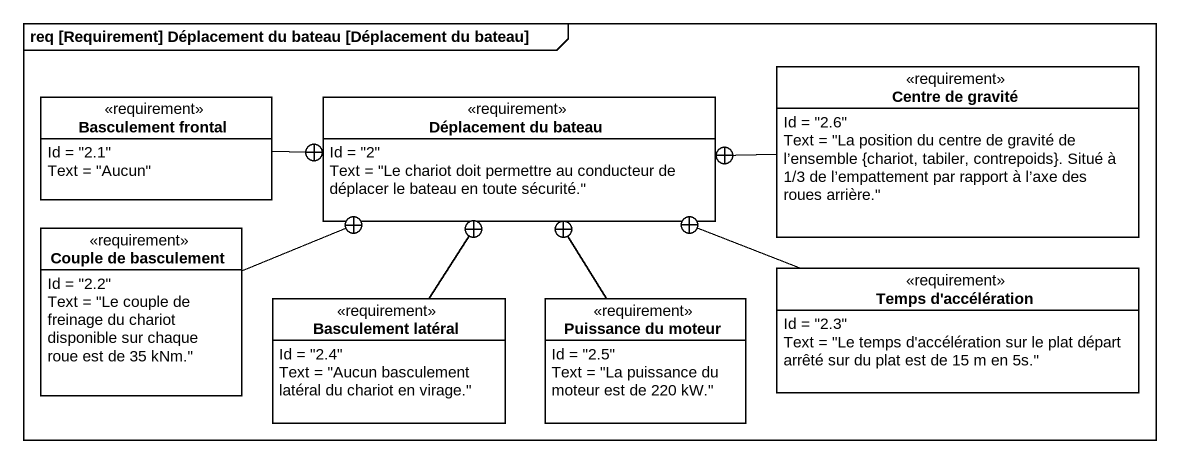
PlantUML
@startuml
mainframe req [Requirement] Déplacement du bateau [Déplacement du bateau]
hide circle
hide empty members
class "Centre de gravité" as Centre_de_gravité <<requirement>> {
  Id = "2.6"
  Text = "La position du centre de gravité de l’ensemble {chariot, tabiler, contrepoids}. Situé à 1/3 de l’empattement par rapport à l’axe des roues arrière."
}
class "Basculement frontal" as Basculement_frontal <<requirement>> {
  Id = "2.1"
  Text = "Aucun"
}
class "Déplacement du bateau" as Déplacement_du_bateau <<requirement>> {
  Id = "2"
  Text = "Le chariot doit permettre au conducteur de déplacer le bateau en toute sécurité."
}
class "Couple de basculement" as Couple_de_basculement <<requirement>> {
  Id = "2.2"
  Text = "Le couple de freinage du chariot disponible sur chaque roue est de 35 kNm."
}
class "Temps d'accélération" as Temps_d_accélération <<requirement>> {
  Id = "2.3"
  Text = "Le temps d'accélération sur le plat départ arrêté sur du plat est de 15 m en 5s."
}
class "Basculement latéral" as Basculement_latéral <<requirement>> {
  Id = "2.4"
  Text = "Aucun basculement latéral du chariot en virage."
}
class "Puissance du moteur" as Puissance_du_moteur <<requirement>> {
  Id = "2.5"
  Text = "La puissance du moteur est de 220 kW."
}
Centre_de_gravité -left-+ Déplacement_du_bateau
Basculement_frontal -right-+ Déplacement_du_bateau
Couple_de_basculement -right-+ Déplacement_du_bateau
Temps_d_accélération -left-+ Déplacement_du_bateau
Basculement_latéral -up-+ Déplacement_du_bateau
Puissance_du_moteur -up-+ Déplacement_du_bateau
@enduml
